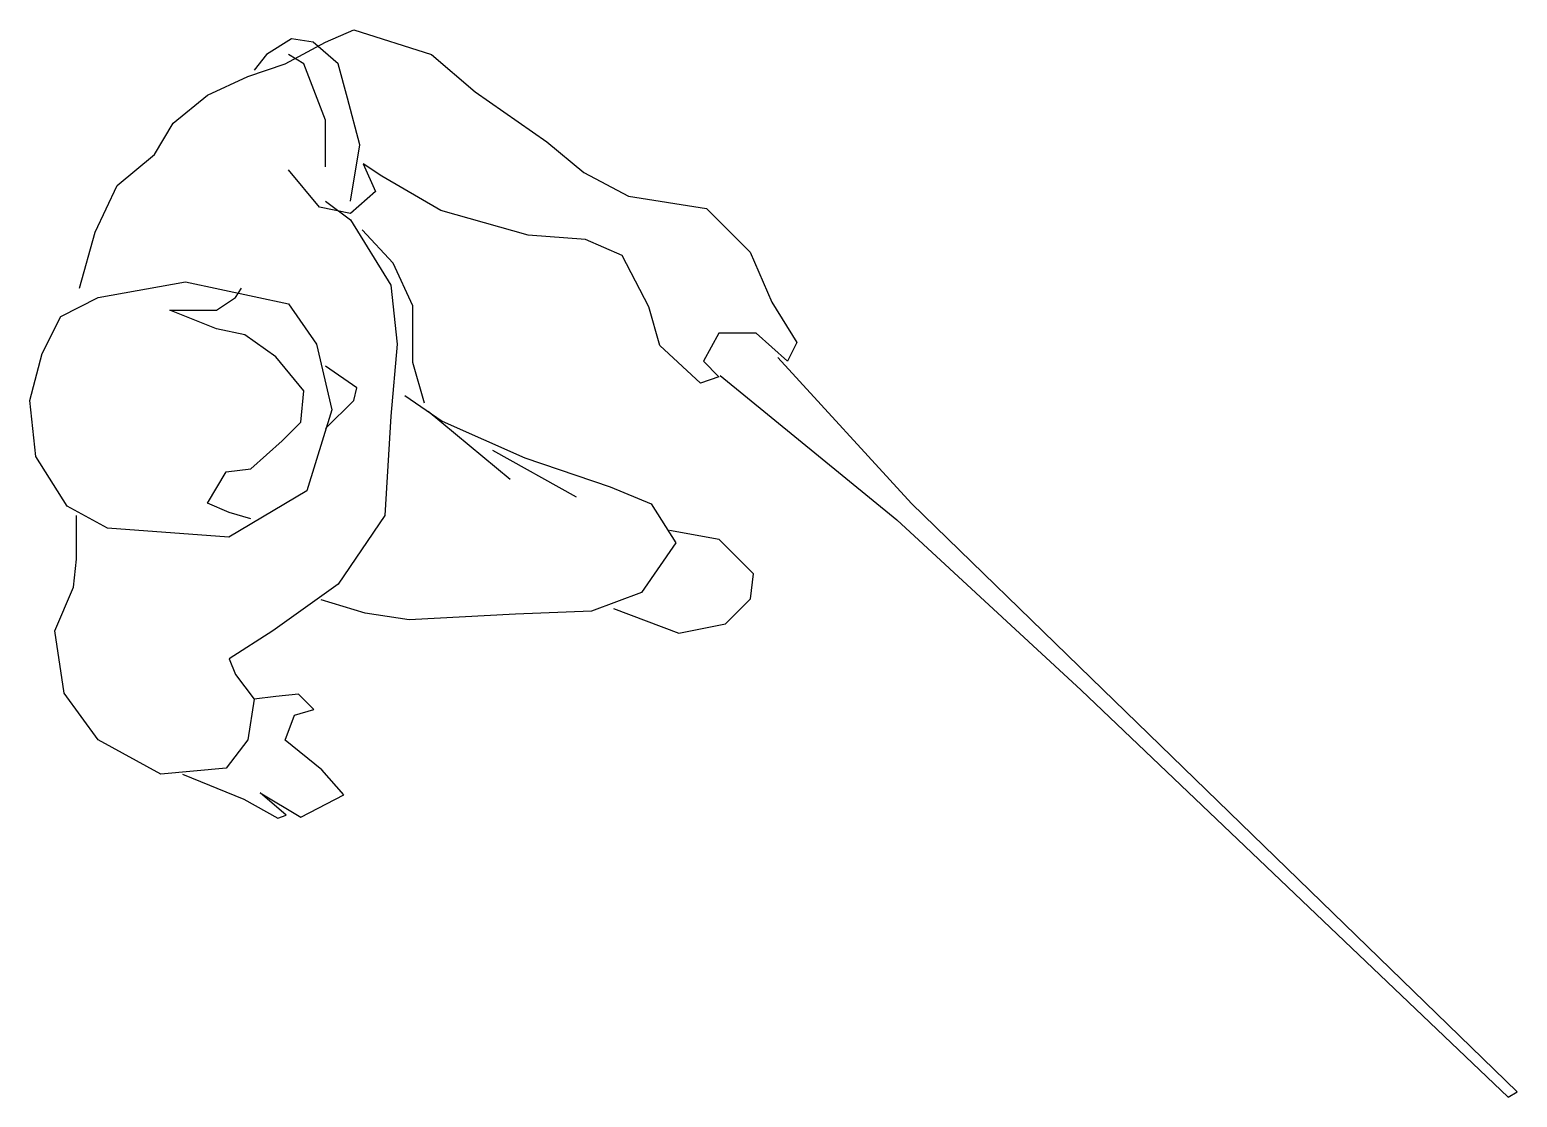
# Model space of a CAD drawing. Header units: millimetres. Extents: x -1435.78 to -1434.75, y 1864.25 to 1864.98.
import ezdxf

# ---------------------------------------------------------------- set-up
doc = ezdxf.new("R2010")
doc.units = ezdxf.units.MM
doc.header["$LTSCALE"] = 10
doc.layers.add('Humanos', color=2, linetype='Continuous')

msp = doc.modelspace()

# ---------------------------------------------------------------- linework, layer by layer
at = {"layer": 'Humanos'}
for p, q in [((-1435.5955, 1864.9782), (-1435.6126, 1864.9674)), ((-1435.5998, 1864.961), (-1435.572, 1864.976)), ((-1435.5805, 1864.976), (-1435.5955, 1864.9782)), ((-1435.5635, 1864.961), (-1435.5805, 1864.976)), ((-1435.572, 1864.976), (-1435.5527, 1864.9845)), ((-1435.5527, 1864.9845), (-1435.4993, 1864.9674)), ((-1435.6126, 1864.9674), (-1435.6212, 1864.9567)), ((-1435.587, 1864.961), (-1435.5976, 1864.9674)), ((-1435.4993, 1864.9674), (-1435.4693, 1864.9418)), ((-1435.6254, 1864.9524), (-1435.5998, 1864.961)), ((-1435.572, 1864.9225), (-1435.587, 1864.961)), ((-1435.557, 1864.9375), (-1435.5635, 1864.961)), ((-1435.6532, 1864.9396), (-1435.6254, 1864.9524)), ((-1435.6768, 1864.9203), (-1435.6532, 1864.9396)), ((-1435.5484, 1864.9054), (-1435.557, 1864.9375)), ((-1435.4693, 1864.9418), (-1435.4201, 1864.9075)), ((-1435.6896, 1864.8989), (-1435.6768, 1864.9203)), ((-1435.572, 1864.8904), (-1435.572, 1864.9225)), ((-1435.5549, 1864.8668), (-1435.5484, 1864.9054)), ((-1435.4201, 1864.9075), (-1435.3946, 1864.8864)), ((-1435.7153, 1864.8776), (-1435.6896, 1864.8989)), ((-1435.5763, 1864.8626), (-1435.5976, 1864.8882)), ((-1435.5463, 1864.8925), (-1435.5377, 1864.8733)), ((-1435.5334, 1864.8839), (-1435.5463, 1864.8925)), ((-1435.4928, 1864.8604), (-1435.5334, 1864.8839)), ((-1435.3946, 1864.8864), (-1435.3639, 1864.8702)), ((-1435.7302, 1864.8455), (-1435.7153, 1864.8776)), ((-1435.572, 1864.8668), (-1435.5549, 1864.854)), ((-1435.5377, 1864.8733), (-1435.5549, 1864.8583)), ((-1435.3639, 1864.8702), (-1435.3103, 1864.8616)), ((-1435.5549, 1864.8583), (-1435.5763, 1864.8626)), ((-1435.5549, 1864.854), (-1435.5271, 1864.8091)), ((-1435.4329, 1864.8433), (-1435.4928, 1864.8604)), ((-1435.3103, 1864.8616), (-1435.2804, 1864.8317)), ((-1435.741, 1864.8069), (-1435.7302, 1864.8455)), ((-1435.5256, 1864.8242), (-1435.5469, 1864.847)), ((-1435.3936, 1864.8403), (-1435.4329, 1864.8433)), ((-1435.3682, 1864.8295), (-1435.3936, 1864.8403)), ((-1435.5122, 1864.7948), (-1435.5256, 1864.8242)), ((-1435.35, 1864.7942), (-1435.3682, 1864.8295)), ((-1435.2804, 1864.8317), (-1435.2654, 1864.7974)), ((-1435.7282, 1864.8006), (-1435.6683, 1864.8113)), ((-1435.6683, 1864.8113), (-1435.5976, 1864.7963)), ((-1435.634, 1864.8006), (-1435.6297, 1864.8069)), ((-1435.5271, 1864.8091), (-1435.5228, 1864.7685)), ((-1435.7538, 1864.7876), (-1435.7282, 1864.8006)), ((-1435.6469, 1864.7919), (-1435.634, 1864.8006)), ((-1435.5976, 1864.7963), (-1435.5783, 1864.7685)), ((-1435.5122, 1864.756), (-1435.5122, 1864.7948)), ((-1435.3424, 1864.7675), (-1435.35, 1864.7942)), ((-1435.2654, 1864.7974), (-1435.2484, 1864.7696)), ((-1435.7667, 1864.762), (-1435.7538, 1864.7876)), ((-1435.679, 1864.7919), (-1435.6469, 1864.7919)), ((-1435.6469, 1864.7791), (-1435.679, 1864.7919)), ((-1435.6276, 1864.7748), (-1435.6469, 1864.7791)), ((-1435.6062, 1864.7598), (-1435.6276, 1864.7748)), ((-1435.3018, 1864.7761), (-1435.3125, 1864.7568)), ((-1435.2762, 1864.7761), (-1435.3018, 1864.7761)), ((-1435.2547, 1864.7568), (-1435.2762, 1864.7761)), ((-1435.7752, 1864.7299), (-1435.7667, 1864.762)), ((-1435.5783, 1864.7685), (-1435.5677, 1864.7234)), ((-1435.5228, 1864.7685), (-1435.5271, 1864.7191)), ((-1435.3146, 1864.7418), (-1435.3424, 1864.7675)), ((-1435.2484, 1864.7696), (-1435.2547, 1864.7568)), ((-1435.587, 1864.7364), (-1435.6062, 1864.7598)), ((-1435.5506, 1864.7384), (-1435.572, 1864.7534)), ((-1435.5041, 1864.7279), (-1435.5122, 1864.756)), ((-1435.3125, 1864.7568), (-1435.3018, 1864.7461)), ((-1435.1696, 1864.6591), (-1435.2614, 1864.7593)), ((-1435.3018, 1864.7461), (-1435.3146, 1864.7418)), ((-1435.301, 1864.747), (-1435.1796, 1864.6479)), ((-1435.5891, 1864.7149), (-1435.587, 1864.7364)), ((-1435.5527, 1864.7299), (-1435.5506, 1864.7384)), ((-1435.5175, 1864.7332), (-1435.4919, 1864.7157)), ((-1435.771, 1864.6913), (-1435.7752, 1864.7299)), ((-1435.5677, 1864.7234), (-1435.5848, 1864.6678)), ((-1435.572, 1864.7106), (-1435.5527, 1864.7299)), ((-1435.5015, 1864.7225), (-1435.4453, 1864.6757)), ((-1435.6019, 1864.7021), (-1435.5891, 1864.7149)), ((-1435.5271, 1864.7191), (-1435.5314, 1864.6507)), ((-1435.4919, 1864.7157), (-1435.4351, 1864.6903)), ((-1435.6234, 1864.6828), (-1435.6019, 1864.7021)), ((-1435.7495, 1864.6571), (-1435.771, 1864.6913)), ((-1435.4574, 1864.6957), (-1435.3998, 1864.6636)), ((-1435.4351, 1864.6903), (-1435.3765, 1864.6704)), ((-1435.6532, 1864.6592), (-1435.6404, 1864.6807)), ((-1435.6404, 1864.6807), (-1435.6234, 1864.6828)), ((-1435.3765, 1864.6704), (-1435.3484, 1864.6588)), ((-1435.6382, 1864.6529), (-1435.6532, 1864.6592)), ((-1435.5848, 1864.6678), (-1435.6384, 1864.6358)), ((-1435.0461, 1864.539), (-1435.1696, 1864.6591)), ((-1435.7218, 1864.6421), (-1435.7495, 1864.6571)), ((-1435.7432, 1864.6208), (-1435.7432, 1864.6507)), ((-1435.6234, 1864.6486), (-1435.6382, 1864.6529)), ((-1435.5314, 1864.6507), (-1435.5635, 1864.6037)), ((-1435.3484, 1864.6588), (-1435.3315, 1864.6321)), ((-1435.6384, 1864.6358), (-1435.7218, 1864.6421)), ((-1435.3016, 1864.6343), (-1435.3357, 1864.6406)), ((-1435.1796, 1864.6479), (-1435.0531, 1864.5309)), ((-1435.3315, 1864.6321), (-1435.355, 1864.5978)), ((-1435.278, 1864.6107), (-1435.3016, 1864.6343)), ((-1435.7452, 1864.6015), (-1435.7432, 1864.6208)), ((-1435.2802, 1864.5935), (-1435.278, 1864.6107)), ((-1435.758, 1864.5716), (-1435.7452, 1864.6015)), ((-1435.5635, 1864.6037), (-1435.6083, 1864.5716)), ((-1435.355, 1864.5978), (-1435.3893, 1864.585)), ((-1435.5448, 1864.5836), (-1435.5751, 1864.5928)), ((-1435.2973, 1864.5764), (-1435.2802, 1864.5935)), ((-1435.5147, 1864.5792), (-1435.5448, 1864.5836)), ((-1435.4416, 1864.5831), (-1435.5147, 1864.5792)), ((-1435.3893, 1864.585), (-1435.4416, 1864.5831)), ((-1435.3743, 1864.587), (-1435.3294, 1864.57)), ((-1435.7517, 1864.5287), (-1435.758, 1864.5716)), ((-1435.6083, 1864.5716), (-1435.6382, 1864.5523)), ((-1435.3294, 1864.57), (-1435.2973, 1864.5764)), ((-1435.6382, 1864.5523), (-1435.634, 1864.5415)), ((-1435.634, 1864.5415), (-1435.6212, 1864.5245)), ((-1434.7534, 1864.2548), (-1435.0461, 1864.539)), ((-1435.7282, 1864.4966), (-1435.7517, 1864.5287)), ((-1435.6062, 1864.5265), (-1435.6212, 1864.5245)), ((-1435.5906, 1864.5281), (-1435.6062, 1864.5265)), ((-1435.58, 1864.5175), (-1435.5906, 1864.5281)), ((-1435.0531, 1864.5309), (-1434.7597, 1864.2511)), ((-1435.6212, 1864.5245), (-1435.6254, 1864.4966)), ((-1435.5933, 1864.5137), (-1435.58, 1864.5175)), ((-1435.5999, 1864.4965), (-1435.5933, 1864.5137)), ((-1435.6853, 1864.4731), (-1435.7282, 1864.4966)), ((-1435.6254, 1864.4966), (-1435.6404, 1864.4773)), ((-1435.5746, 1864.476), (-1435.5999, 1864.4965)), ((-1435.6404, 1864.4773), (-1435.6853, 1864.4731)), ((-1435.5596, 1864.4589), (-1435.5746, 1864.476)), ((-1435.6703, 1864.4731), (-1435.6282, 1864.456)), ((-1435.6282, 1864.456), (-1435.6048, 1864.4428)), ((-1435.6169, 1864.4602), (-1435.5891, 1864.4436)), ((-1435.5992, 1864.445), (-1435.6169, 1864.4602)), ((-1435.5891, 1864.4436), (-1435.5596, 1864.4589)), ((-1435.6048, 1864.4428), (-1435.5992, 1864.445)), ((-1434.7597, 1864.2511), (-1434.7534, 1864.2548))]:
    msp.add_line(p, q, dxfattribs=at)

doc.saveas('drawing.dxf')
